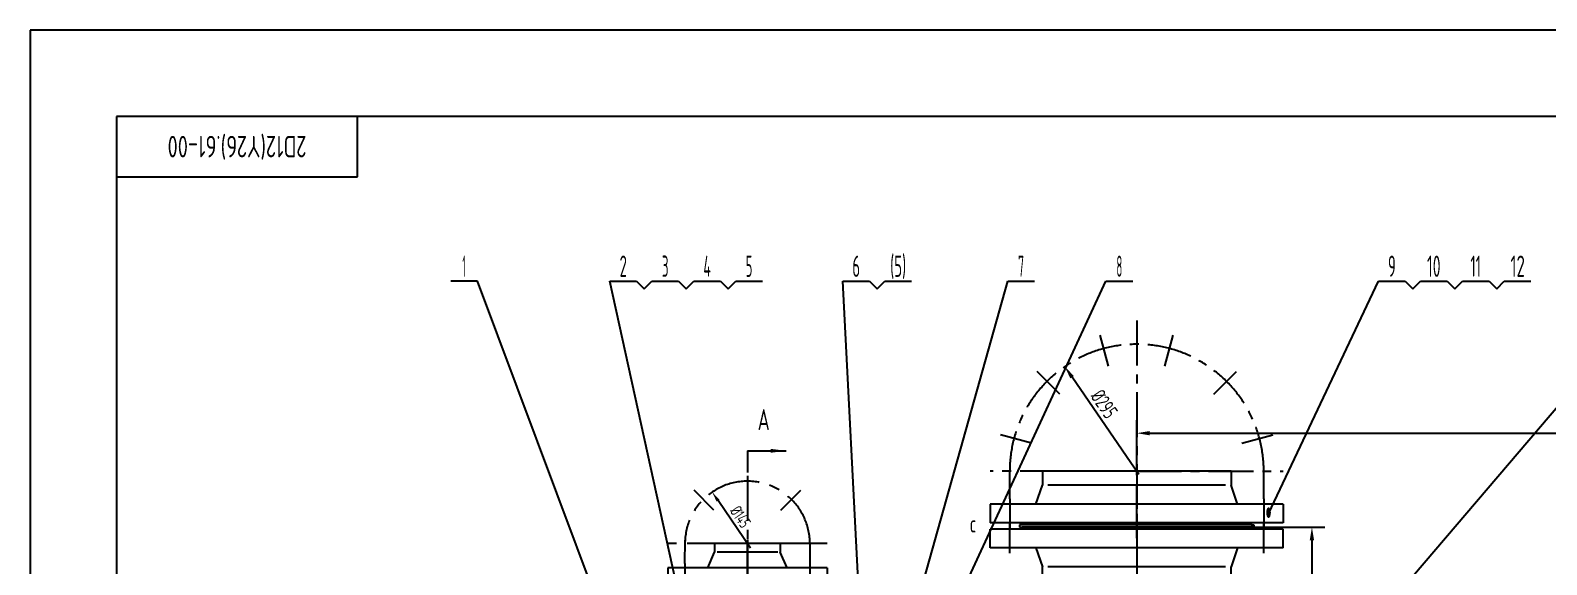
# Model space of a CAD drawing. Header units: millimetres. Extents: x 0 to 4205, y 0 to 2970.
# Drawn here: x 0 to 1760, y 2350 to 2970 of the extents above; entities that cross this region are included whole.
import ezdxf
from ezdxf.enums import TextEntityAlignment as Align

# ---------------------------------------------------------------- set-up
doc = ezdxf.new("R2010")
doc.units = ezdxf.units.MM
doc.header["$LTSCALE"] = 50
doc.linetypes.add('G', pattern=[2, 1.25, -0.25, 0.25, -0.25])
for name, color, linetype in [('01', 7, 'Continuous'), ('02', 1, 'Continuous'), ('05', 4, 'G'), ('11', 3, 'Continuous')]:
    doc.layers.add(name, color=color, linetype=linetype)
doc.styles.get("Standard").update_dxf_attribs({"font": 'isocp', "width": 0.707, "bigfont": 'intecad.shx'})
doc.dimstyles.new('INTE$0', dxfattribs={"dimscale": 5, "dimtxt": 3.5, "dimasz": 3, "dimexe": 3, "dimexo": 0, "dimgap": 1, "dimtad": 1, "dimdsep": 46, "dimtxsty": 'Standard', "dimcen": 0, "dimclrd": 1, "dimclre": 1, "dimclrt": 3, "dimaunit": 1, "dimadec": 0, "dimazin": 2, "dimtfac": 1, "dimtmove": 0, "dimatfit": 0, "dimfxl": 0, "dimtzin": 0, "dimarcsym": 0})

# ---------------------------------------------------------------- blocks, each defined once
blk = doc.blocks.new('*D63')
at = {"layer": '01', "color": 1, "lineweight": -2}
for p, q in [((1284.5, 2453.6), (1284.5, 2517.3)), ((1299.5, 2502.3), (2594.5, 2502.3)), ((2609.5, 1771.6), (2609.5, 2517.3))]:
    blk.add_line(p, q, dxfattribs=at)
at = {"layer": '01', "color": 1}
for points in [[(1299.5, 2504.8), (1299.5, 2499.8), (1284.5, 2502.3)], [(2594.5, 2504.8), (2594.5, 2499.8), (2609.5, 2502.3)]]:
    blk.add_solid(points, dxfattribs=at)
at = {"layer": 'Defpoints', "color": 0}
for p in [(2609.5, 2502.3), (1284.5, 2453.6), (2609.5, 1771.6)]:
    blk.add_point(p, dxfattribs=at)
at = {"layer": '01', "color": 3, "insert": (1895.9, 2516.1), "char_height": 17.5, "attachment_point": 5}
blk.add_mtext('1325', dxfattribs=at)
blk = doc.blocks.new('*U56')
at = {"layer": '01'}
for p, q in [((-109.5, 62), (109.5, 62)), ((-109.5, 62), (-109.5, 46)), ((109.5, 62), (109.5, 46)), ((-117, 24), (-109.5, 46)), ((-103.2, 46), (103.2, 46)), ((117, 24), (109.5, 46)), ((-170, 24), (170, 24)), ((-170, 24), (-170, 2)), ((170, 24), (170, 2)), ((-170, 2), (170, 2)), ((-133, 2), (-133, 0)), ((-133, 0), (133, 0)), ((133, 2), (133, 0))]:
    blk.add_line(p, q, dxfattribs=at)
at = {"layer": '05', "color": 4, "linetype": 'G'}
for p, q in [((0, -15.5), (0, 77.5)), ((-147.5, 30), (-147.5, -6)), ((147.5, 30), (147.5, -6))]:
    blk.add_line(p, q, dxfattribs=at)
blk = doc.blocks.new('*D68')
at = {"layer": '01', "color": 1, "lineweight": -2}
for p, q in [((1417.5, 2393.1), (1502.9, 2393.1)), ((1487.9, 2378.1), (1487.9, 1988.1)), ((1438.9, 1973.1), (1502.9, 1973.1))]:
    blk.add_line(p, q, dxfattribs=at)
at = {"layer": '01', "color": 1}
for points in [[(1485.4, 2378.1), (1490.4, 2378.1), (1487.9, 2393.1)], [(1485.4, 1988.1), (1490.4, 1988.1), (1487.9, 1973.1)]]:
    blk.add_solid(points, dxfattribs=at)
at = {"layer": 'Defpoints', "color": 0}
for p in [(1417.5, 2393.1), (1438.9, 1973.1), (1487.9, 1973.1)]:
    blk.add_point(p, dxfattribs=at)
at = {"layer": '01', "color": 3, "insert": (1474.1, 2295), "char_height": 17.5, "attachment_point": 5, "rotation": 90}
blk.add_mtext('420', dxfattribs=at)
blk = doc.blocks.new('*U53')
at = {"layer": '01'}
for p, q in [((-46, 20), (-38.1, 38)), ((-38.1, 48), (38.1, 48)), ((-38.1, 48), (-38.1, 38)), ((-35.2, 38), (35.2, 38)), ((38.1, 48), (38.1, 38)), ((46, 20), (38.1, 38)), ((-92.5, 20), (92.5, 20)), ((-92.5, 20), (-92.5, 2)), ((92.5, 20), (92.5, 2)), ((-92.5, 2), (92.5, 2)), ((-59, 2), (-59, 0)), ((-59, 0), (59, 0)), ((59, 2), (59, 0))]:
    blk.add_line(p, q, dxfattribs=at)
at = {"layer": '05', "color": 4, "linetype": 'G'}
for p, q in [((0, -12), (0, 60)), ((-72.5, 25), (-72.5, -5)), ((72.5, 25), (72.5, -5))]:
    blk.add_line(p, q, dxfattribs=at)
blk = doc.blocks.new('*U100', base_point=(251.96, 168.31))
at = {"layer": '01'}
for p, q in [((251.96, 168.31), (251.96, 182.31)), ((195.96, 168.31), (251.96, 168.31))]:
    blk.add_line(p, q, dxfattribs=at)
blk = doc.blocks.new('*U101')
at = {"layer": '01'}
for points in [[(821, 574), (20, 574)], [(20, 574), (20, 20)]]:
    blk.add_lwpolyline(points, dxfattribs=at)
at = {"layer": '02'}
for points in [[(841, 594), (0, 594)], [(0, 594), (0, 0)]]:
    blk.add_lwpolyline(points, dxfattribs=at)

msp = doc.modelspace()

# ---------------------------------------------------------------- linework, layer by layer
at = {"layer": '01'}
msp.add_line((832.523, 2481.844), (832.523, 2456.844), dxfattribs=at)
at = {"layer": '01', "color": 7, "linetype": 'Continuous', "ltscale": 0.833333}
for p, q in [((1148.523, 2396.071), (1148.523, 2393.071)), ((1151.523, 2396.071), (1148.523, 2396.071)), ((1417.523, 2396.071), (1420.523, 2396.071)), ((1420.523, 2396.071), (1420.523, 2393.071)), ((1148.523, 2393.071), (1151.523, 2393.071)), ((1420.523, 2393.071), (1417.523, 2393.071))]:
    msp.add_line(p, q, dxfattribs=at)
at = {"layer": '02'}
for p, q in [((519.037, 2678.778), (488.037, 2678.778)), ((710.8, 2167.786), (519.037, 2678.778)), ((753.183, 2312.32), (672.897, 2678.778)), ((672.897, 2678.778), (703.897, 2678.778)), ((703.897, 2678.778), (712.735, 2669.939)), ((712.735, 2669.939), (721.574, 2678.778)), ((721.574, 2678.778), (752.574, 2678.778)), ((752.574, 2678.778), (761.413, 2669.939)), ((761.413, 2669.939), (770.252, 2678.778)), ((770.252, 2678.778), (801.252, 2678.778)), ((801.252, 2678.778), (810.091, 2669.939)), ((810.091, 2669.939), (818.93, 2678.778)), ((818.93, 2678.778), (849.93, 2678.778)), ((965.849, 2238.067), (943.361, 2678.778)), ((943.361, 2678.778), (974.361, 2678.778)), ((974.361, 2678.778), (983.2, 2669.939)), ((983.2, 2669.939), (992.039, 2678.778)), ((992.039, 2678.778), (1023.039, 2678.778)), ((1004.076, 2213.946), (1134.744, 2678.778)), ((1033.22, 2213.337), (1248.824, 2678.778)), ((1134.744, 2678.778), (1165.744, 2678.778)), ((1248.824, 2678.778), (1279.824, 2678.778)), ((1437.571, 2408.742), (1565.226, 2678.778)), ((1443.086, 2146.898), (1897.173, 2678.778)), ((1565.226, 2678.778), (1596.226, 2678.778)), ((1596.226, 2678.778), (1605.064, 2669.939)), ((1605.064, 2669.939), (1613.903, 2678.778)), ((1613.903, 2678.778), (1644.903, 2678.778)), ((1644.903, 2678.778), (1653.742, 2669.939)), ((1653.742, 2669.939), (1662.581, 2678.778)), ((1662.581, 2678.778), (1693.581, 2678.778)), ((1693.581, 2678.778), (1702.42, 2669.939)), ((1702.42, 2669.939), (1711.259, 2678.778)), ((1711.259, 2678.778), (1742.259, 2678.778)), ((832.523, 2481.844), (877.523, 2481.844))]:
    msp.add_line(p, q, dxfattribs=at)
at = {"layer": '02', "color": 1, "ltscale": 0.833333}
msp.add_line((1287.155, 2454.212), (1209.491, 2567.279), dxfattribs=at)
at = {"layer": '02', "color": 1}
msp.add_line((836.249, 2368.756), (798.395, 2424.021), dxfattribs=at)
at = {"layer": '02'}
msp.add_lwpolyline([(877.523, 2481.844, 0, 4.5, 0), (859.523, 2481.844, 0, 0, 0)], format="xyseb", dxfattribs=at)
at = {"layer": '02', "color": 1, "ltscale": 0.833333}
msp.add_solid([(1211.551, 2568.695), (1207.43, 2565.863), (1200.996, 2579.642)], dxfattribs=at)
at = {"layer": '02', "color": 1}
msp.add_solid([(800.047, 2425.149), (796.744, 2422.893), (791.626, 2433.93)], dxfattribs=at)
at = {"layer": '05', "color": 4, "linetype": 'G', "ltscale": 0.833333}
for p, q in [((1284.523, 2633.095), (1284.523, 1630.478)), ((832.523, 2452.662), (832.523, 1492.828)), ((1284.523, 2458.071), (1114.523, 2458.071)), ((1137.023, 2426.071), (1137.023, 2458.071)), ((1284.523, 2458.071), (1454.523, 2458.071)), ((1432.023, 2426.071), (1432.023, 2458.071))]:
    msp.add_line(p, q, dxfattribs=at)
at = {"layer": '05', "ltscale": 0.833333}
for p, q in [((1251.782, 2580.26), (1242.18, 2616.096)), ((1317.263, 2580.26), (1326.866, 2616.096)), ((1195.074, 2547.52), (1168.84, 2573.754)), ((1373.972, 2547.52), (1400.205, 2573.754)), ((1162.333, 2490.811), (1126.497, 2500.414)), ((1406.712, 2490.811), (1442.548, 2500.414)), ((1289.523, 2458.071), (1279.523, 2458.071)), ((1284.523, 2463.071), (1284.523, 2453.071))]:
    msp.add_line(p, q, dxfattribs=at)
at = {"layer": '05', "color": 4, "linetype": 'G'}
for p, q in [((793.561, 2413.027), (770.545, 2436.043)), ((871.484, 2413.027), (894.501, 2436.043)), ((760.023, 2351.066), (760.126, 2377.937)), ((925.023, 2374.066), (740.023, 2374.066)), ((905.023, 2374.066), (905.023, 2351.066))]:
    msp.add_line(p, q, dxfattribs=at)
at = {"layer": '05'}
for p, q in [((832.523, 2379.066), (832.523, 2369.066)), ((837.523, 2374.066), (827.523, 2374.066))]:
    msp.add_line(p, q, dxfattribs=at)
at = {"layer": '05', "color": 4, "linetype": 'G', "ltscale": 0.833333}
msp.add_arc((1284.523, 2458.071), 147.5, 0, 180, dxfattribs=at)
at = {"layer": '05', "color": 4, "linetype": 'G'}
msp.add_arc((832.523, 2374.066), 72.5, 0, 180, dxfattribs=at)

# ---------------------------------------------------------------- block references
at = {"layer": '01', "xscale": 5, "yscale": 5, "zscale": 5}
msp.add_blockref('*U101', (0, 0), dxfattribs=at)
at = {"layer": '01', "ltscale": 0.833333, "xscale": -1}
msp.add_blockref('*U56', (1284.523, 2396.071), dxfattribs=at)
at = {"layer": '01', "ltscale": 0.833333, "rotation": 180}
msp.add_blockref('*U56', (1284.523, 2393.071), dxfattribs=at)
at = {"layer": '02', "xscale": 5, "yscale": 5, "zscale": 5}
msp.add_blockref('*U100', (380, 2800), dxfattribs=at)
at = {"layer": '05', "ltscale": 0.833333, "xscale": -1, "rotation": 1.478817068800709e-11}
msp.add_blockref('*U53', (832.523, 2326.066), dxfattribs=at)

# ---------------------------------------------------------------- texts
at = {"layer": '02', "width": 0.605172}
msp.add_text('●', height=10, dxfattribs=at).set_placement((1434.571, 2403.742), (1440.571, 2403.742), align=Align.FIT)
at = {"layer": '02', "color": 3, "ltscale": 0.833333, "insert": (1246.835, 2536.204), "char_height": 17.5, "attachment_point": 5, "rotation": 304.5}
msp.add_mtext('%%c295', dxfattribs=at)
at = {"layer": '02', "color": 3, "insert": (824.543, 2405.249), "char_height": 14, "attachment_point": 5, "rotation": 304.3}
msp.add_mtext('%%C145', dxfattribs=at)
at = {"layer": '11', "width": 0.697477}
msp.add_text('2D12(Y26).61-00', height=25, rotation=180, dxfattribs=at).set_placement((320.653, 2847.5), (159.347, 2847.5), align=Align.FIT)
at = {"layer": '11'}
for s, height, width, p, p2 in [('(5)', 24.7487, 0.556869, (998.239, 2683.778), (1016.839, 2683.778)), ('1', 24.749, 0.404, (501.788, 2683.778), (505.287, 2683.778)), ('2', 24.749, 0.562593, (684.149, 2683.778), (692.644, 2683.778)), ('3', 24.749, 0.527686, (733.212, 2683.778), (740.936, 2683.778)), ('4', 24.749, 0.543846, (781.378, 2683.778), (790.126, 2683.778)), ('5', 24.749, 0.527686, (830.568, 2683.778), (838.291, 2683.778)), ('6', 24.749, 0.600695, (954.404, 2683.778), (963.318, 2683.778)), ('7', 24.749, 0.514182, (1146.744, 2683.778), (1153.743, 2683.778)), ('8', 24.749, 0.514182, (1260.825, 2683.778), (1267.824, 2683.778)), ('9', 24.749, 0.579528, (1576.268, 2683.778), (1585.183, 2683.778)), ('10', 24.7487, 0.606076, (1621.523, 2683.778), (1637.284, 2683.778)), ('11', 24.7487, 0.582235, (1671.957, 2683.778), (1684.205, 2683.778)), ('12', 24.7487, 0.611465, (1718.359, 2683.778), (1735.158, 2683.778))]:
    msp.add_text(s, height=height, dxfattribs=dict(at, width=width)).set_placement(p, p2, align=Align.FIT)
at = {"layer": '11', "width": 0.707}
msp.add_text('A', height=24.5, dxfattribs=at).set_placement((844.416, 2498.427), align=Align.BOTTOM_LEFT)
at = {"layer": '11', "ltscale": 1.25, "width": 0.839599}
msp.add_text('c', height=20, dxfattribs=at).set_placement((1090.626, 2387.036), (1098.182, 2387.036), align=Align.FIT)

# ---------------------------------------------------------------- dimensions: what is measured, and where the dimension line sits
at = {"layer": '01', "ltscale": 0.833333}
dim = msp.add_linear_dim(base=(2609.522, 2502.324), p1=(1284.523, 2453.571), p2=(2609.522, 1771.607), dimstyle='INTE$0', dxfattribs=at)
dim.commit()
dim.dimension.update_dxf_attribs({"geometry": '*D63', "text_midpoint": (1895.897, 2502.324), "dimtype": 160})
dim = msp.add_linear_dim(base=(1487.89, 1973.067), p1=(1417.523, 2393.071), p2=(1438.91, 1973.067), angle=90, dimstyle='INTE$0', dxfattribs=at)
dim.commit()
dim.dimension.update_dxf_attribs({"geometry": '*D68', "text_midpoint": (1487.89, 2295.008), "dimtype": 160})

doc.saveas('drawing.dxf')
